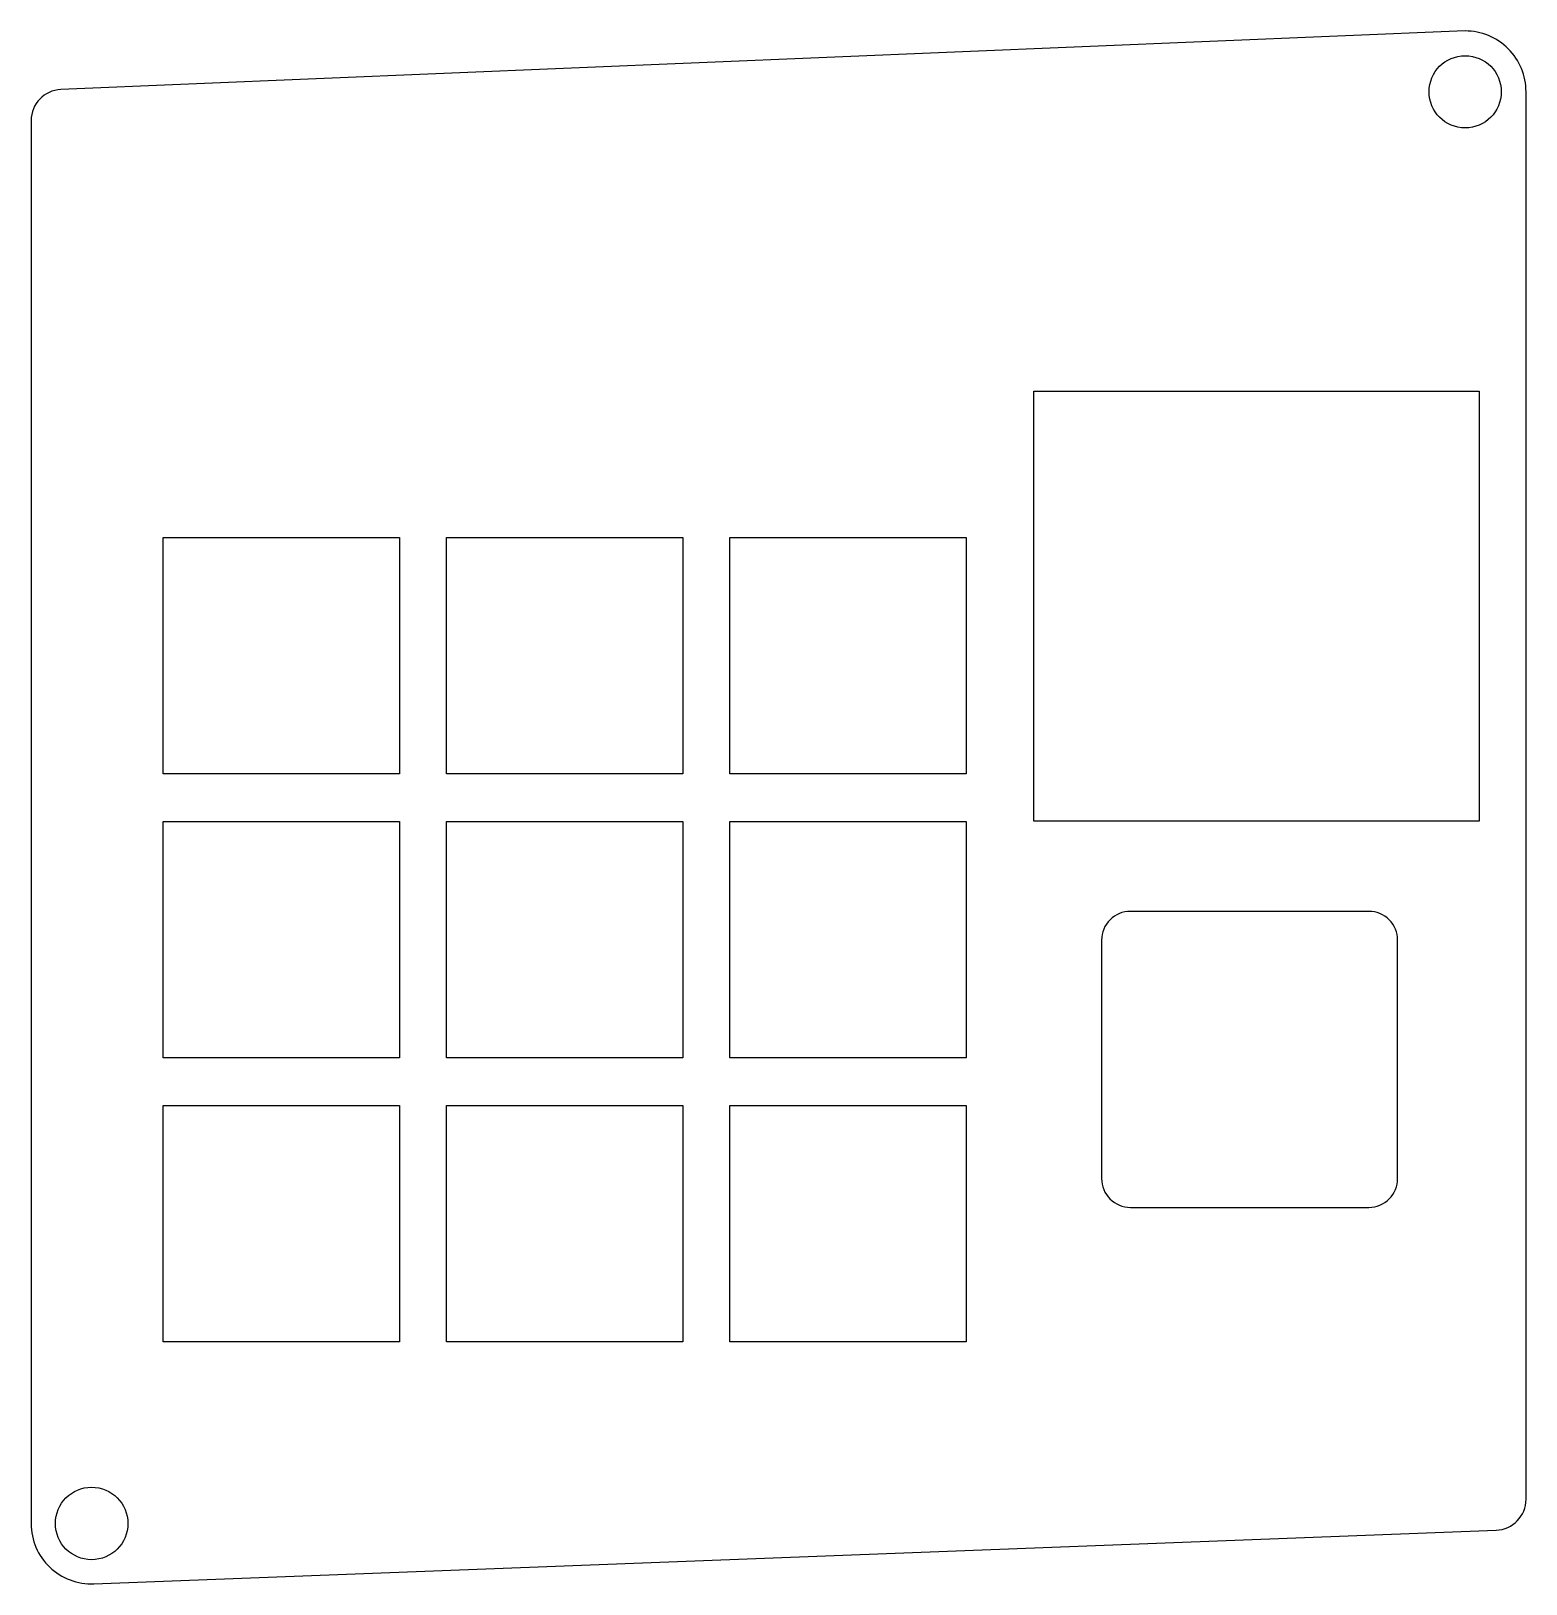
# Model space of a CAD drawing. Header units: millimetres. Extents: x 2 to 102, y -3 to 101.
import ezdxf

# ---------------------------------------------------------------- set-up
doc = ezdxf.new("R2010")
doc.units = ezdxf.units.MM
doc.layers.add('CUTOUTS', color=1, linetype='CONTINUOUS')
doc.layers.add('PERIMETER', color=5, linetype='CONTINUOUS')

msp = doc.modelspace()

# ---------------------------------------------------------------- linework, layer by layer
at = {"layer": 'CUTOUTS'}
for points in [[(98.93, 76.93), (98.93, 48.08), (69.08, 48.08), (69.08, 76.93)], [(10.69, 51.26), (10.69, 67.11), (26.54, 67.11), (26.54, 51.26)], [(29.69, 67.11), (45.54, 67.11), (45.54, 51.26), (29.69, 51.26)], [(48.69, 67.11), (64.54, 67.11), (64.54, 51.26), (48.69, 51.26)], [(10.69, 48.06), (26.54, 48.06), (26.54, 32.21), (10.69, 32.21)], [(29.69, 32.21), (29.69, 48.06), (45.54, 48.06), (45.54, 32.21)], [(48.69, 48.06), (64.54, 48.06), (64.54, 32.21), (48.69, 32.21)], [(10.69, 29.01), (26.54, 29.01), (26.54, 13.16), (10.69, 13.16)], [(29.69, 29.01), (45.54, 29.01), (45.54, 13.16), (29.69, 13.16)], [(48.69, 29.01), (64.54, 29.01), (64.54, 13.16), (48.69, 13.16)]]:
    msp.add_lwpolyline(points, close=True, dxfattribs=at)
msp.add_lwpolyline([(73.62, 24.11, 0.414214), (75.55, 22.18), (91.55, 22.18, 0.414214), (93.47, 24.11), (93.47, 40.11, 0.414214), (91.55, 42.03), (75.55, 42.03, 0.414214), (73.62, 40.11)], format="xyb", close=True, dxfattribs=at)
for centre, radius in [((98, 97), 2.42), ((5.9, 0.98), 2.43)]:
    msp.add_circle(centre, radius, dxfattribs=at)
at = {"layer": 'PERIMETER'}
msp.add_lwpolyline([(102.08, 97, 0.414326), (98, 101.08), (3.83, 97.15, 0.402069), (1.84, 95.08), (1.84, 0.96, 0.423937), (6.05, -3.07), (100.08, 0.53, 0.403044), (102.08, 2.6)], format="xyb", close=True, dxfattribs=at)

doc.saveas('drawing.dxf')
